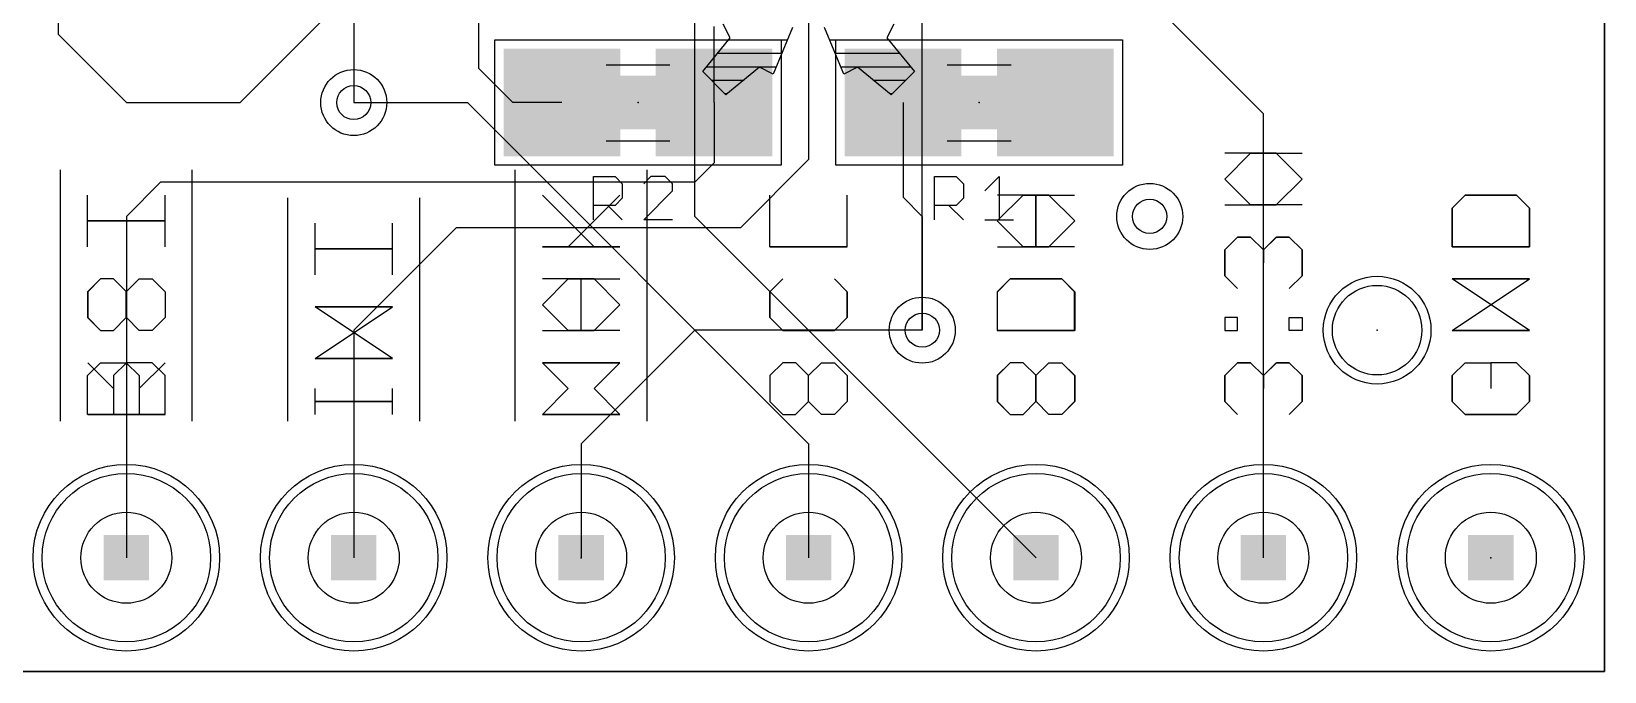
# Model space of a CAD drawing. Extents: x -34 to 73, y -22 to 30.
# Drawn here: x 0.21 to 17.78, y 0 to 7.14 of the extents above; entities that cross this region are included whole.
import ezdxf

# ---------------------------------------------------------------- set-up
doc = ezdxf.new("R2010")
doc.units = 0
for name, color, linetype in [('1', 12, 'CONTINUOUS'), ('16', 132, 'CONTINUOUS'), ('17', 110, 'CONTINUOUS'), ('18', 110, 'CONTINUOUS'), ('20', 53, 'CONTINUOUS'), ('21', 41, 'CONTINUOUS'), ('22', 40, 'CONTINUOUS'), ('23', 53, 'CONTINUOUS'), ('25', 253, 'CONTINUOUS'), ('29', 253, 'CONTINUOUS'), ('30', 253, 'CONTINUOUS'), ('31', 253, 'CONTINUOUS'), ('35', 253, 'CONTINUOUS'), ('39', 12, 'CONTINUOUS'), ('44', 253, 'CONTINUOUS'), ('51', 53, 'CONTINUOUS')]:
    doc.layers.add(name, color=color, linetype=linetype)

# ---------------------------------------------------------------- blocks, each defined once
blk = doc.blocks.new('PIE')
blk.add_circle((0, 0), 0.5)
blk = doc.blocks.new('RECT')
blk.add_solid([(-0.5, -0.5), (0.5, -0.5), (-0.5, 0.5), (0.5, 0.5)])
blk = doc.blocks.new('ROUNDP')
blk.add_circle((0, 0), 0.5)
blk = doc.blocks.new('ROUNDV')
blk.add_circle((0, 0), 0.5)

msp = doc.modelspace()

# ---------------------------------------------------------------- linework, layer by layer
at = {"layer": '1'}
for p, q in [((17.78, 0), (17.78, 17.78)), ((8.89, 9.06), (8.89, 5.715)), ((3.81, 7.62), (3.81, 6.35)), ((5.207, 6.731), (5.207, 7.62)), ((13.97, 6.223), (12.7, 7.493)), ((7.835, 6.35), (7.835, 7.2)), ((5.588, 6.35), (5.207, 6.731)), ((6.135, 6.35), (5.588, 6.35)), ((7.835, 6.35), (7.835, 5.676)), ((9.945, 6.35), (9.945, 5.295)), ((13.97, 1.27), (13.97, 6.223)), ((7.835, 5.676), (7.62, 5.461)), ((8.89, 5.715), (8.128, 4.953)), ((1.651, 5.461), (1.27, 5.08)), ((7.62, 5.461), (1.651, 5.461)), ((9.945, 5.295), (10.16, 5.08)), ((1.27, 5.08), (1.27, 1.27)), ((4.953, 4.953), (3.81, 3.81)), ((8.128, 4.953), (4.953, 4.953)), ((10.16, 5.08), (10.16, 3.81)), ((3.81, 3.81), (3.81, 1.27)), ((7.62, 3.81), (6.35, 2.54)), ((10.16, 3.81), (7.62, 3.81)), ((6.35, 2.54), (6.35, 1.27)), ((0, 0), (17.78, 0))]:
    msp.add_line(p, q, dxfattribs=at)
at = {"layer": '16'}
for p, q in [((17.78, 17.78), (17.78, 0)), ((10.16, 3.81), (10.16, 11.684)), ((7.62, 5.08), (7.62, 11.43)), ((0.508, 10.16), (0.508, 7.112)), ((2.54, 6.35), (3.81, 7.62)), ((0.508, 7.112), (1.27, 6.35)), ((1.27, 6.35), (2.54, 6.35)), ((3.81, 6.35), (5.08, 6.35)), ((5.08, 6.35), (8.89, 2.54)), ((11.43, 1.27), (7.62, 5.08)), ((8.89, 2.54), (8.89, 1.27)), ((17.78, 0), (0, 0))]:
    msp.add_line(p, q, dxfattribs=at)
at = {"layer": '20'}
for p, q in [((17.78, 17.78), (17.78, 0)), ((17.78, 0), (0, 0))]:
    msp.add_line(p, q, dxfattribs=at)
at = {"layer": '21'}
for p, q in [((14.1137, 5.7852), (13.5375, 5.7852)), ((14.4018, 5.4971), (14.1137, 5.7852)), ((0.5334, 2.794), (0.5334, 5.6006)), ((5.6134, 2.794), (5.6134, 5.6006)), ((14.1137, 5.209), (14.4018, 5.4971)), ((0.8375, 4.7412), (0.8375, 5.3175)), ((3.0734, 2.794), (3.0734, 5.2887)), ((6.4937, 4.7412), (5.9175, 5.3175)), ((6.3496, 4.8853), (6.7818, 5.3175)), ((9.3218, 4.7412), (9.3218, 5.3175)), ((10.9975, 5.0293), (11.2856, 5.3175)), ((11.2856, 5.3175), (11.8618, 5.3175)), ((11.4296, 4.7412), (11.4296, 5.3175)), ((16.2215, 5.3175), (16.0775, 5.1734)), ((16.7977, 5.3175), (16.2215, 5.3175)), ((16.9418, 5.1734), (16.7977, 5.3175)), ((13.5375, 5.209), (14.1137, 5.209)), ((16.0775, 5.1734), (16.0775, 4.7412)), ((16.9418, 4.7412), (16.9418, 5.1734)), ((1.7018, 5.0293), (0.8375, 5.0293)), ((3.3775, 4.4294), (3.3775, 5.0056)), ((11.2856, 4.7412), (10.9975, 5.0293)), ((13.5375, 4.7056), (13.6815, 4.8497)), ((13.6815, 4.8497), (13.8256, 4.8497)), ((13.8256, 4.8497), (13.9696, 4.7056)), ((13.9696, 4.7056), (14.1137, 4.8497)), ((14.1137, 4.8497), (14.2577, 4.8497)), ((14.2577, 4.8497), (14.4018, 4.7056)), ((4.2418, 4.7175), (3.3775, 4.7175)), ((5.9175, 4.7412), (6.7818, 4.7412)), ((8.4575, 4.7412), (9.3218, 4.7412)), ((11.8618, 4.7412), (11.2856, 4.7412)), ((13.5375, 4.4175), (13.5375, 4.7056)), ((13.9696, 4.7056), (13.9696, 4.5616)), ((14.4018, 4.7056), (14.4018, 4.4175)), ((16.0775, 4.7412), (16.9418, 4.7412)), ((13.6815, 4.2735), (13.5375, 4.4175)), ((14.4018, 4.4175), (14.2577, 4.2735)), ((0.9815, 4.3819), (0.8375, 4.2379)), ((0.8375, 4.2379), (0.8375, 3.9498)), ((1.2696, 4.2379), (1.4137, 4.3819)), ((1.2696, 3.9498), (1.2696, 4.2379)), ((1.4137, 4.3819), (1.5577, 4.3819)), ((1.5577, 4.3819), (1.7018, 4.2379)), ((1.7018, 4.2379), (1.7018, 3.9498)), ((5.9175, 4.0938), (6.2056, 4.3819)), ((6.2056, 4.3819), (6.7818, 4.3819)), ((6.3496, 3.8057), (6.3496, 4.3819)), ((8.6015, 4.3819), (8.4575, 4.2379)), ((8.4575, 4.2379), (8.4575, 3.9498)), ((9.3218, 4.2379), (9.1777, 4.3819)), ((9.3218, 3.9498), (9.3218, 4.2379)), ((11.1415, 4.3819), (10.9975, 4.2379)), ((10.9975, 4.2379), (10.9975, 3.8057)), ((11.7177, 4.3819), (11.1415, 4.3819)), ((11.8618, 4.2379), (11.7177, 4.3819)), ((11.8618, 3.8057), (11.8618, 4.2379)), ((16.0775, 3.8057), (16.9418, 4.3819)), ((16.9418, 4.3819), (16.0775, 4.3819)), ((3.3775, 3.4939), (4.2418, 4.0701)), ((4.2418, 4.0701), (3.3775, 4.0701)), ((6.2056, 3.8057), (5.9175, 4.0938)), ((0.8375, 3.9498), (0.9815, 3.8057)), ((1.1256, 3.8057), (1.2696, 3.9498)), ((1.7018, 3.9498), (1.5577, 3.8057)), ((8.4575, 3.9498), (8.6015, 3.8057)), ((9.1777, 3.8057), (9.3218, 3.9498)), ((14.2577, 3.8057), (14.2577, 3.9498)), ((14.2577, 3.9498), (14.4018, 3.9498)), ((14.4018, 3.9498), (14.4018, 3.8057)), ((0.9815, 3.8057), (1.1256, 3.8057)), ((6.7818, 3.8057), (6.2056, 3.8057)), ((8.6015, 3.8057), (9.1777, 3.8057)), ((10.9975, 3.8057), (11.8618, 3.8057)), ((14.4018, 3.8057), (14.2577, 3.8057)), ((16.9418, 3.8057), (16.0775, 3.8057)), ((0.8375, 3.3024), (0.9815, 3.4464)), ((0.9815, 3.4464), (1.2696, 3.4464)), ((1.2696, 3.4464), (1.4137, 3.3024)), ((1.4137, 3.1583), (1.7018, 3.4464)), ((4.2418, 3.4939), (3.3775, 3.4939)), ((6.7818, 3.4464), (5.9175, 3.4464)), ((6.4937, 3.1583), (6.7818, 3.4464)), ((8.6015, 3.4464), (8.4575, 3.3024)), ((8.8896, 3.3024), (9.0337, 3.4464)), ((9.0337, 3.4464), (9.1777, 3.4464)), ((9.1777, 3.4464), (9.3218, 3.3024)), ((11.1415, 3.4464), (10.9975, 3.3024)), ((11.4296, 3.3024), (11.5737, 3.4464)), ((11.5737, 3.4464), (11.7177, 3.4464)), ((11.7177, 3.4464), (11.8618, 3.3024)), ((13.5375, 3.3024), (13.6815, 3.4464)), ((13.6815, 3.4464), (13.8256, 3.4464)), ((13.8256, 3.4464), (13.9696, 3.3024)), ((13.9696, 3.3024), (14.1137, 3.4464)), ((14.1137, 3.4464), (14.2577, 3.4464)), ((14.2577, 3.4464), (14.4018, 3.3024)), ((16.2215, 3.4464), (16.0775, 3.3024)), ((16.7977, 3.4464), (16.5096, 3.4464)), ((16.5096, 3.4464), (16.5096, 3.1583)), ((16.9418, 3.3024), (16.7977, 3.4464)), ((0.8375, 2.8702), (0.8375, 3.3024)), ((1.4137, 3.3024), (1.4137, 2.8702)), ((8.4575, 3.3024), (8.4575, 3.0143)), ((8.8896, 3.0143), (8.8896, 3.3024)), ((9.3218, 3.3024), (9.3218, 3.0143)), ((10.9975, 3.3024), (10.9975, 3.0143)), ((11.4296, 3.0143), (11.4296, 3.3024)), ((11.8618, 3.3024), (11.8618, 3.0143)), ((13.5375, 3.0143), (13.5375, 3.3024)), ((13.9696, 3.3024), (13.9696, 3.1583)), ((14.4018, 3.3024), (14.4018, 3.0143)), ((16.0775, 3.3024), (16.0775, 3.0143)), ((16.9418, 3.0143), (16.9418, 3.3024)), ((3.3775, 2.8702), (3.3775, 3.1583)), ((4.2418, 3.0143), (3.3775, 3.0143)), ((4.2418, 2.8702), (4.2418, 3.1583)), ((6.7818, 2.8702), (6.4937, 3.1583)), ((8.4575, 3.0143), (8.6015, 2.8702)), ((8.7456, 2.8702), (8.8896, 3.0143)), ((9.3218, 3.0143), (9.1777, 2.8702)), ((10.9975, 3.0143), (11.1415, 2.8702)), ((11.2856, 2.8702), (11.4296, 3.0143)), ((11.8618, 3.0143), (11.7177, 2.8702)), ((13.6815, 2.8702), (13.5375, 3.0143)), ((14.4018, 3.0143), (14.2577, 2.8702)), ((16.0775, 3.0143), (16.2215, 2.8702)), ((16.7977, 2.8702), (16.9418, 3.0143)), ((1.7018, 2.8702), (0.8375, 2.8702)), ((5.9175, 2.8702), (6.7818, 2.8702)), ((8.6015, 2.8702), (8.7456, 2.8702)), ((11.1415, 2.8702), (11.2856, 2.8702)), ((16.2215, 2.8702), (16.7977, 2.8702))]:
    msp.add_line(p, q, dxfattribs=at)
at = {"layer": '22'}
for p, q in [((8.0154, 7.0735), (7.9372, 7.2253)), ((9.8428, 7.2253), (9.7646, 7.0735)), ((7.708, 6.6965), (8.0154, 7.0735)), ((7.9962, 7.05), (8.6539, 7.05)), ((8.7106, 7.1869), (8.4953, 6.6672)), ((9.2847, 6.6672), (9.0694, 7.1869)), ((9.1261, 7.05), (9.7838, 7.05)), ((9.7646, 7.0735), (10.072, 6.6965)), ((7.8739, 6.9), (8.5917, 6.9)), ((9.1883, 6.9), (9.9061, 6.9)), ((7.9665, 6.438), (7.708, 6.6965)), ((7.7516, 6.75), (8.5296, 6.75)), ((8.3435, 6.7454), (7.9665, 6.438)), ((8.4953, 6.6672), (8.3435, 6.7454)), ((9.2504, 6.75), (10.0284, 6.75)), ((9.4365, 6.7454), (9.2847, 6.6672)), ((9.8135, 6.438), (9.4365, 6.7454)), ((10.072, 6.6965), (9.8135, 6.438)), ((7.8045, 6.6), (8.1652, 6.6)), ((9.6148, 6.6), (9.9755, 6.6)), ((7.9545, 6.45), (7.9812, 6.45)), ((9.7988, 6.45), (9.8255, 6.45)), ((13.5382, 5.4971), (13.8263, 5.7852)), ((13.8263, 5.7852), (14.4025, 5.7852)), ((2.0066, 2.794), (2.0066, 5.6006)), ((7.0866, 2.794), (7.0866, 5.6006)), ((13.8263, 5.209), (13.5382, 5.4971)), ((1.7025, 4.7412), (1.7025, 5.3175)), ((4.5466, 2.794), (4.5466, 5.2887)), ((6.3504, 4.8853), (5.9182, 5.3175)), ((6.2063, 4.7412), (6.7825, 5.3175)), ((8.4582, 4.7412), (8.4582, 5.3175)), ((11.5744, 5.3175), (10.9982, 5.3175)), ((11.4304, 4.7412), (11.4304, 5.3175)), ((11.8625, 5.0293), (11.5744, 5.3175)), ((16.0782, 5.1734), (16.2223, 5.3175)), ((16.2223, 5.3175), (16.7985, 5.3175)), ((16.7985, 5.3175), (16.9425, 5.1734)), ((14.4025, 5.209), (13.8263, 5.209)), ((16.0782, 4.7412), (16.0782, 5.1734)), ((16.9425, 5.1734), (16.9425, 4.7412)), ((0.8382, 5.0293), (1.7025, 5.0293)), ((4.2425, 4.4294), (4.2425, 5.0056)), ((11.5744, 4.7412), (11.8625, 5.0293)), ((13.6823, 4.8497), (13.5382, 4.7056)), ((13.8263, 4.8497), (13.6823, 4.8497)), ((13.9704, 4.7056), (13.8263, 4.8497)), ((14.1144, 4.8497), (13.9704, 4.7056)), ((14.2585, 4.8497), (14.1144, 4.8497)), ((14.4025, 4.7056), (14.2585, 4.8497)), ((3.3782, 4.7175), (4.2425, 4.7175)), ((6.7825, 4.7412), (5.9182, 4.7412)), ((9.3225, 4.7412), (8.4582, 4.7412)), ((10.9982, 4.7412), (11.5744, 4.7412)), ((13.5382, 4.7056), (13.5382, 4.4175)), ((13.9704, 4.7056), (13.9704, 4.5616)), ((14.4025, 4.4175), (14.4025, 4.7056)), ((16.9425, 4.7412), (16.0782, 4.7412)), ((13.5382, 4.4175), (13.6823, 4.2735)), ((14.2585, 4.2735), (14.4025, 4.4175)), ((0.9823, 4.3819), (0.8382, 4.2379)), ((0.8382, 4.2379), (0.8382, 3.9498)), ((1.1263, 4.3819), (0.9823, 4.3819)), ((1.2704, 4.2379), (1.1263, 4.3819)), ((1.2704, 3.9498), (1.2704, 4.2379)), ((1.5585, 4.3819), (1.7025, 4.2379)), ((1.7025, 4.2379), (1.7025, 3.9498)), ((6.4944, 4.3819), (5.9182, 4.3819)), ((6.3504, 3.8057), (6.3504, 4.3819)), ((6.7825, 4.0938), (6.4944, 4.3819)), ((8.4582, 4.2379), (8.6023, 4.3819)), ((8.4582, 3.9498), (8.4582, 4.2379)), ((9.1785, 4.3819), (9.3225, 4.2379)), ((9.3225, 4.2379), (9.3225, 3.9498)), ((10.9982, 4.2379), (11.1423, 4.3819)), ((10.9982, 3.8057), (10.9982, 4.2379)), ((11.1423, 4.3819), (11.7185, 4.3819)), ((11.7185, 4.3819), (11.8625, 4.2379)), ((11.8625, 4.2379), (11.8625, 3.8057)), ((16.9425, 3.8057), (16.0782, 4.3819)), ((16.0782, 4.3819), (16.9425, 4.3819)), ((4.2425, 3.4939), (3.3782, 4.0701)), ((3.3782, 4.0701), (4.2425, 4.0701)), ((6.4944, 3.8057), (6.7825, 4.0938)), ((0.8382, 3.9498), (0.9823, 3.8057)), ((1.4144, 3.8057), (1.2704, 3.9498)), ((1.7025, 3.9498), (1.5585, 3.8057)), ((8.6023, 3.8057), (8.4582, 3.9498)), ((9.3225, 3.9498), (9.1785, 3.8057)), ((13.6823, 3.9498), (13.5382, 3.9498)), ((13.5382, 3.9498), (13.5382, 3.8057)), ((13.6823, 3.8057), (13.6823, 3.9498)), ((1.5585, 3.8057), (1.4144, 3.8057)), ((5.9182, 3.8057), (6.4944, 3.8057)), ((9.1785, 3.8057), (8.6023, 3.8057)), ((11.8625, 3.8057), (10.9982, 3.8057)), ((13.5382, 3.8057), (13.6823, 3.8057)), ((16.0782, 3.8057), (16.9425, 3.8057)), ((1.1263, 3.1583), (0.8382, 3.4464)), ((1.2704, 3.4464), (1.1263, 3.3024)), ((1.5585, 3.4464), (1.2704, 3.4464)), ((1.7025, 3.3024), (1.5585, 3.4464)), ((3.3782, 3.4939), (4.2425, 3.4939)), ((6.2063, 3.1583), (5.9182, 3.4464)), ((5.9182, 3.4464), (6.7825, 3.4464)), ((8.6023, 3.4464), (8.4582, 3.3024)), ((8.7463, 3.4464), (8.6023, 3.4464)), ((8.8904, 3.3024), (8.7463, 3.4464)), ((9.1785, 3.4464), (9.3225, 3.3024)), ((11.1423, 3.4464), (10.9982, 3.3024)), ((11.2863, 3.4464), (11.1423, 3.4464)), ((11.4304, 3.3024), (11.2863, 3.4464)), ((11.7185, 3.4464), (11.8625, 3.3024)), ((13.6823, 3.4464), (13.5382, 3.3024)), ((13.8263, 3.4464), (13.6823, 3.4464)), ((13.9704, 3.3024), (13.8263, 3.4464)), ((14.1144, 3.4464), (13.9704, 3.3024)), ((14.2585, 3.4464), (14.1144, 3.4464)), ((14.4025, 3.3024), (14.2585, 3.4464)), ((16.0782, 3.3024), (16.2223, 3.4464)), ((16.2223, 3.4464), (16.5104, 3.4464)), ((16.5104, 3.4464), (16.5104, 3.1583)), ((16.7985, 3.4464), (16.9425, 3.3024)), ((1.1263, 3.3024), (1.1263, 2.8702)), ((1.7025, 2.8702), (1.7025, 3.3024)), ((8.4582, 3.3024), (8.4582, 3.0143)), ((8.8904, 3.0143), (8.8904, 3.3024)), ((9.3225, 3.3024), (9.3225, 3.0143)), ((10.9982, 3.3024), (10.9982, 3.0143)), ((11.4304, 3.0143), (11.4304, 3.3024)), ((11.8625, 3.3024), (11.8625, 3.0143)), ((13.5382, 3.3024), (13.5382, 3.0143)), ((13.9704, 3.3024), (13.9704, 3.1583)), ((14.4025, 3.0143), (14.4025, 3.3024)), ((16.0782, 3.0143), (16.0782, 3.3024)), ((16.9425, 3.3024), (16.9425, 3.0143)), ((3.3782, 2.8702), (3.3782, 3.1583)), ((3.3782, 3.0143), (4.2425, 3.0143)), ((4.2425, 2.8702), (4.2425, 3.1583)), ((5.9182, 2.8702), (6.2063, 3.1583)), ((8.4582, 3.0143), (8.6023, 2.8702)), ((9.0344, 2.8702), (8.8904, 3.0143)), ((9.3225, 3.0143), (9.1785, 2.8702)), ((10.9982, 3.0143), (11.1423, 2.8702)), ((11.5744, 2.8702), (11.4304, 3.0143)), ((11.8625, 3.0143), (11.7185, 2.8702)), ((13.5382, 3.0143), (13.6823, 2.8702)), ((14.2585, 2.8702), (14.4025, 3.0143)), ((16.2223, 2.8702), (16.0782, 3.0143)), ((16.9425, 3.0143), (16.7985, 2.8702)), ((0.8382, 2.8702), (1.7025, 2.8702)), ((6.7825, 2.8702), (5.9182, 2.8702)), ((9.1785, 2.8702), (9.0344, 2.8702)), ((11.7185, 2.8702), (11.5744, 2.8702)), ((16.7985, 2.8702), (16.2223, 2.8702))]:
    msp.add_line(p, q, dxfattribs=at)
at = {"layer": '23'}
for p in [(6.985, 6.35), (10.795, 6.35), (15.24, 3.81), (6.35, 1.27), (16.51, 1.27)]:
    msp.add_point(p, dxfattribs=at)
at = {"layer": '25'}
for p, q in [((6.4872, 5.0419), (6.4872, 5.5249)), ((6.4872, 5.5249), (6.7287, 5.5249)), ((6.7287, 5.5249), (6.8092, 5.4444)), ((7.129, 5.5249), (7.0485, 5.4444)), ((7.29, 5.5249), (7.129, 5.5249)), ((7.3705, 5.4444), (7.29, 5.5249)), ((10.2972, 5.0419), (10.2972, 5.5249)), ((10.2972, 5.5249), (10.5387, 5.5249)), ((10.5387, 5.5249), (10.6192, 5.4444)), ((10.8585, 5.3639), (11.0195, 5.5249)), ((11.0195, 5.5249), (11.0195, 5.0419)), ((6.8092, 5.2834), (6.7287, 5.2029)), ((6.8092, 5.4444), (6.8092, 5.2834)), ((7.0485, 5.0419), (7.3705, 5.3639)), ((7.3705, 5.3639), (7.3705, 5.4444)), ((10.6192, 5.2834), (10.5387, 5.2029)), ((10.6192, 5.4444), (10.6192, 5.2834)), ((6.7287, 5.2029), (6.4872, 5.2029)), ((6.6482, 5.2029), (6.8092, 5.0419)), ((10.5387, 5.2029), (10.2972, 5.2029)), ((10.4582, 5.2029), (10.6192, 5.0419)), ((7.3705, 5.0419), (7.0485, 5.0419)), ((10.8585, 5.0419), (11.1805, 5.0419))]:
    msp.add_line(p, q, dxfattribs=at)
at = {"layer": '39'}
for p, q in [((5.385, 5.65), (5.385, 7.05)), ((5.385, 7.05), (8.585, 7.05)), ((8.585, 7.05), (8.585, 5.65)), ((9.195, 5.65), (9.195, 7.05)), ((9.195, 7.05), (12.395, 7.05)), ((12.395, 7.05), (12.395, 5.65)), ((8.585, 5.65), (5.385, 5.65)), ((12.395, 5.65), (9.195, 5.65))]:
    msp.add_line(p, q, dxfattribs=at)
at = {"layer": '44'}
for centre, radius in [((3.81, 6.35), 0.1905), ((12.7, 5.08), 0.1905), ((10.16, 3.81), 0.1905), ((1.27, 1.27), 0.508), ((3.81, 1.27), 0.508), ((6.35, 1.27), 0.508), ((8.89, 1.27), 0.508), ((11.43, 1.27), 0.508), ((13.97, 1.27), 0.508), ((16.51, 1.27), 0.508)]:
    msp.add_circle(centre, radius, dxfattribs=at)
at = {"layer": '51'}
for p, q in [((7.341, 6.769), (6.629, 6.769)), ((11.151, 6.769), (10.439, 6.769)), ((7.341, 5.918), (6.629, 5.918)), ((11.151, 5.918), (10.439, 5.918))]:
    msp.add_line(p, q, dxfattribs=at)

# ---------------------------------------------------------------- block references
at = {"layer": '1', "xscale": 1.1, "rotation": 180}
for p in [(6.135, 6.35), (7.835, 6.35), (9.945, 6.35), (11.645, 6.35)]:
    msp.add_blockref('RECT', p, dxfattribs=at)
at = {"layer": '1'}
msp.add_blockref('PIE', (15.24, 3.81), dxfattribs=at)
at = {"layer": '17', "xscale": 1.8796, "yscale": 1.8796, "rotation": 270}
for p in [(1.27, 1.27), (1.27, 1.27), (3.81, 1.27), (3.81, 1.27), (6.35, 1.27), (6.35, 1.27), (8.89, 1.27), (8.89, 1.27), (11.43, 1.27), (11.43, 1.27), (13.97, 1.27), (13.97, 1.27), (16.51, 1.27), (16.51, 1.27)]:
    msp.add_blockref('ROUNDP', p, dxfattribs=at)
at = {"layer": '18', "xscale": 0.7366, "yscale": 0.7366}
for p in [(3.81, 6.35), (3.81, 6.35), (12.7, 5.08), (12.7, 5.08), (10.16, 3.81), (10.16, 3.81)]:
    msp.add_blockref('ROUNDV', p, dxfattribs=at)
at = {"layer": '29'}
for name, p, xscale, yscale, rotation in [('RECT', (6.135, 6.35), 1.3032, 1.2032, 180), ('RECT', (7.835, 6.35), 1.3032, 1.2032, 180), ('RECT', (9.945, 6.35), 1.3032, 1.2032, 180), ('RECT', (11.645, 6.35), 1.3032, 1.2032, 180), ('ROUNDP', (1.27, 1.27), 2.0828, 2.0828, 270), ('ROUNDP', (3.81, 1.27), 2.0828, 2.0828, 270), ('ROUNDP', (6.35, 1.27), 2.0828, 2.0828, 270), ('ROUNDP', (8.89, 1.27), 2.0828, 2.0828, 270), ('ROUNDP', (11.43, 1.27), 2.0828, 2.0828, 270), ('ROUNDP', (13.97, 1.27), 2.0828, 2.0828, 270), ('ROUNDP', (16.51, 1.27), 2.0828, 2.0828, 270)]:
    msp.add_blockref(name, p, dxfattribs=dict(at, xscale=xscale, yscale=yscale, rotation=rotation))
at = {"layer": '29', "xscale": 1.2032, "yscale": 1.2032}
msp.add_blockref('PIE', (15.24, 3.81), dxfattribs=at)
at = {"layer": '30', "xscale": 2.0828, "yscale": 2.0828, "rotation": 270}
for p in [(1.27, 1.27), (3.81, 1.27), (6.35, 1.27), (8.89, 1.27), (11.43, 1.27), (13.97, 1.27), (16.51, 1.27)]:
    msp.add_blockref('ROUNDP', p, dxfattribs=at)
at = {"layer": '31', "xscale": 1.1, "rotation": 180}
for p in [(6.135, 6.35), (7.835, 6.35), (9.945, 6.35), (11.645, 6.35)]:
    msp.add_blockref('RECT', p, dxfattribs=at)
at = {"layer": '35', "xscale": 0.3998, "yscale": 0.6, "rotation": 180}
for p in [(6.985, 6.35), (10.795, 6.35)]:
    msp.add_blockref('RECT', p, dxfattribs=at)
at = {"layer": '51', "rotation": 180}
for p, xscale, yscale in [((6.4047, 6.3449), 0.5001, 0.95), ((7.5732, 6.3449), 0.5001, 0.95), ((10.2148, 6.3449), 0.5001, 0.95), ((11.3832, 6.3449), 0.5001, 0.95), ((1.27, 1.27), 0.508, 0.508), ((3.81, 1.27), 0.508, 0.508), ((6.35, 1.27), 0.508, 0.508), ((8.89, 1.27), 0.508, 0.508), ((11.43, 1.27), 0.508, 0.508), ((13.97, 1.27), 0.508, 0.508), ((16.51, 1.27), 0.508, 0.508)]:
    msp.add_blockref('RECT', p, dxfattribs=dict(at, xscale=xscale, yscale=yscale))

doc.saveas('drawing.dxf')
